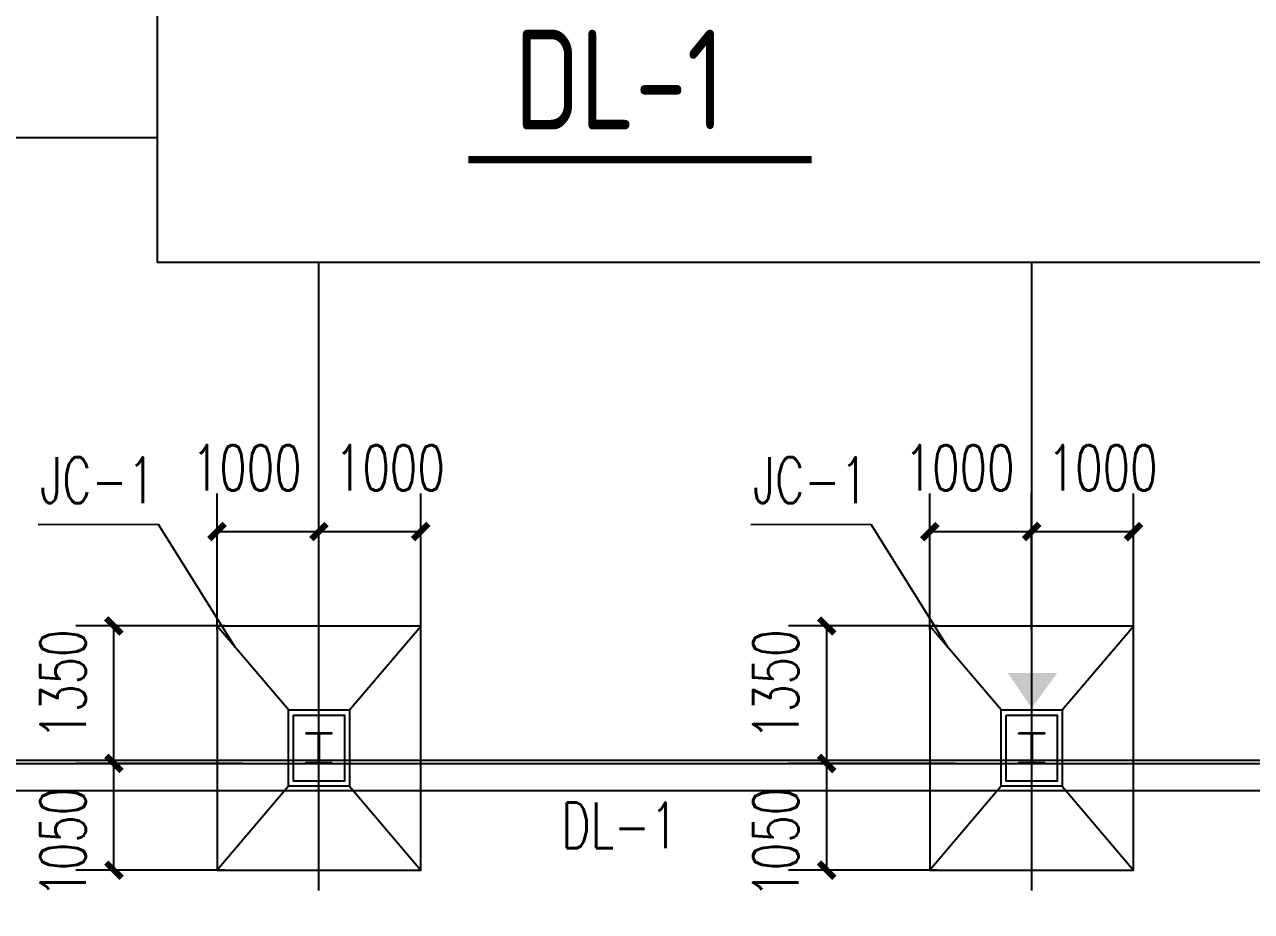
# Model space of a CAD drawing. Extents: x 180850 to 1399066, y 48356 to 327880.
# Drawn here: x 331633 to 343683, y 156989 to 165705 of the extents above; entities that cross this region are included whole.
import ezdxf

# ---------------------------------------------------------------- set-up
doc = ezdxf.new("R2010")
doc.units = 0
doc.header["$LTSCALE"] = 1000
for name, color, linetype in [('AXIS', 3, 'Continuous'), ('DIM_SYMB', 3, 'Continuous'), ('DOTE', 1, 'Continuous'), ('GZ', 50, 'Continuous'), ('PUB_TEXT', 7, 'Continuous'), ('YCX', 90, 'Continuous'), ('承台', 2, 'Continuous')]:
    doc.layers.add(name, color=color, linetype=linetype)
doc.styles.add('_TCH_DIM_T3', font='SIMPLEX', dxfattribs={"width": 0.705882, "bigfont": 'GBCBIG'})
doc.styles.add('C', font='tssdeng.shx', dxfattribs={"height": 3, "bigfont": 'tssdchn.shx'})
doc.dimstyles.new('TCH_150_1', dxfattribs={"dimtxt": 446.25, "dimasz": 150, "dimexe": 375, "dimexo": 450, "dimgap": 189.375, "dimtad": 1, "dimdec": 0, "dimzin": 0, "dimdsep": 46, "dimtxsty": '_TCH_DIM_T3', "dimblk": 'ARCHTICK', "dimcen": 0.09, "dimclrd": 256, "dimclre": 256, "dimclrt": 7, "dimazin": 2, "dimtfac": 1, "dimtdec": 0, "dimtix": 1, "dimtmove": 2, "dimatfit": 3, "dimfxl": 1, "dimtolj": 1, "dimtzin": 0, "dimarcsym": 0})

# ---------------------------------------------------------------- blocks, each defined once
blk = doc.blocks.new('A$C0D6F3731')
at = {"layer": 'GZ'}
for points in [[(13525, 300), (13775, 300), (13775, 290), (13657, 290), (13653, 285), (13653, 15), (13657, 10), (13775, 10), (13775, 0), (13525, 0), (13525, 10), (13643, 10), (13647, 14), (13647, 285), (13643, 290), (13525, 290), (13525, 300)], [(20525, 300), (20775, 300), (20775, 290), (20657, 290), (20653, 285), (20653, 15), (20657, 10), (20775, 10), (20775, 0), (20525, 0), (20525, 10), (20643, 10), (20647, 14), (20647, 285), (20643, 290), (20525, 290), (20525, 300)]]:
    blk.add_lwpolyline(points, close=True, dxfattribs=at)
blk = doc.blocks.new('_ArchTick')
at = {"color": 0, "linetype": 'ByBlock', "const_width": 0.4}
blk.add_lwpolyline([(-0.5, -0.5), (0.5, 0.5)], dxfattribs=at)
blk = doc.blocks.new('*D1511')
at = {"layer": 'AXIS', "linetype": 'ByBlock', "lineweight": -2, "transparency": 16777216}
for p, q in [((333524, 159757), (333524, 161097)), ((334524, 159757), (334524, 161097)), ((333524, 160722), (334524, 160722))]:
    blk.add_line(p, q, dxfattribs=at)
at = {"layer": 'Defpoints', "color": 0, "linetype": 'ByBlock', "transparency": 16777216}
for p in [(334524, 160722), (333524, 159307), (334524, 159307)]:
    blk.add_point(p, dxfattribs=at)
at = {"layer": 'AXIS', "linetype": 'ByBlock', "lineweight": -2, "transparency": 16777216, "xscale": 150, "yscale": 150, "zscale": 150, "rotation": 180}
blk.add_blockref('_ArchTick', (333524, 160722), dxfattribs=at)
at = {"layer": 'AXIS', "linetype": 'ByBlock', "lineweight": -2, "transparency": 16777216, "xscale": 150, "yscale": 150, "zscale": 150}
blk.add_blockref('_ArchTick', (334524, 160722), dxfattribs=at)
at = {"layer": 'AXIS', "color": 7, "linetype": 'ByBlock', "transparency": 16777216, "insert": (333816, 161348), "char_height": 446.2, "attachment_point": 5, "style": '_TCH_DIM_T3'}
blk.add_mtext('\\A1;1000', dxfattribs=at)
blk = doc.blocks.new('*D1512')
at = {"layer": 'AXIS', "linetype": 'ByBlock', "lineweight": -2, "transparency": 16777216}
for p, q in [((333599, 159794), (332136, 159794)), ((332511, 158443), (332511, 159794)), ((333774, 158443), (332136, 158443))]:
    blk.add_line(p, q, dxfattribs=at)
at = {"layer": 'Defpoints', "color": 0, "linetype": 'ByBlock', "transparency": 16777216}
for p in [(332511, 159794), (334049, 159794), (334224, 158443)]:
    blk.add_point(p, dxfattribs=at)
at = {"layer": 'AXIS', "linetype": 'ByBlock', "lineweight": -2, "transparency": 16777216, "xscale": 150, "yscale": 150, "zscale": 150}
for p, rotation in [((332511, 159794), 90), ((332511, 158443), 270)]:
    blk.add_blockref('_ArchTick', p, dxfattribs=dict(at, rotation=rotation))
at = {"layer": 'AXIS', "color": 7, "linetype": 'ByBlock', "transparency": 16777216, "insert": (332011, 159220), "char_height": 446.2, "attachment_point": 5, "rotation": 90, "style": '_TCH_DIM_T3'}
blk.add_mtext('\\A1;1350', dxfattribs=at)
blk = doc.blocks.new('*D1513')
at = {"layer": 'AXIS', "linetype": 'ByBlock', "lineweight": -2, "transparency": 16777216}
for p, q in [((333774, 158443), (332136, 158443)), ((332511, 157394), (332511, 158443)), ((333599, 157394), (332136, 157394))]:
    blk.add_line(p, q, dxfattribs=at)
at = {"layer": 'Defpoints', "color": 0, "linetype": 'ByBlock', "transparency": 16777216}
for p in [(332511, 158443), (334224, 158443), (334049, 157394)]:
    blk.add_point(p, dxfattribs=at)
at = {"layer": 'AXIS', "linetype": 'ByBlock', "lineweight": -2, "transparency": 16777216, "xscale": 150, "yscale": 150, "zscale": 150}
for p, rotation in [((332511, 158443), 90), ((332511, 157394), 270)]:
    blk.add_blockref('_ArchTick', p, dxfattribs=dict(at, rotation=rotation))
at = {"layer": 'AXIS', "color": 7, "linetype": 'ByBlock', "transparency": 16777216, "insert": (332011, 157664), "char_height": 446.2, "attachment_point": 5, "rotation": 90, "style": '_TCH_DIM_T3'}
blk.add_mtext('\\A1;1050', dxfattribs=at)
blk = doc.blocks.new('*D1514')
at = {"layer": 'AXIS', "linetype": 'ByBlock', "lineweight": -2, "transparency": 16777216}
for p, q in [((334524, 159757), (334524, 161097)), ((335524, 159757), (335524, 161097)), ((334524, 160722), (335524, 160722))]:
    blk.add_line(p, q, dxfattribs=at)
at = {"layer": 'Defpoints', "color": 0, "linetype": 'ByBlock', "transparency": 16777216}
for p in [(335524, 160722), (334524, 159307), (335524, 159307)]:
    blk.add_point(p, dxfattribs=at)
at = {"layer": 'AXIS', "linetype": 'ByBlock', "lineweight": -2, "transparency": 16777216, "xscale": 150, "yscale": 150, "zscale": 150, "rotation": 180}
blk.add_blockref('_ArchTick', (334524, 160722), dxfattribs=at)
at = {"layer": 'AXIS', "linetype": 'ByBlock', "lineweight": -2, "transparency": 16777216, "xscale": 150, "yscale": 150, "zscale": 150}
blk.add_blockref('_ArchTick', (335524, 160722), dxfattribs=at)
at = {"layer": 'AXIS', "color": 7, "linetype": 'ByBlock', "transparency": 16777216, "insert": (335221, 161348), "char_height": 446.2, "attachment_point": 5, "style": '_TCH_DIM_T3'}
blk.add_mtext('\\A1;1000', dxfattribs=at)
blk = doc.blocks.new('*D1523')
at = {"layer": 'AXIS', "linetype": 'ByBlock', "lineweight": -2, "transparency": 16777216}
for p, q in [((340524, 159757), (340524, 161097)), ((341524, 159757), (341524, 161097)), ((340524, 160722), (341524, 160722))]:
    blk.add_line(p, q, dxfattribs=at)
at = {"layer": 'Defpoints', "color": 0, "linetype": 'ByBlock', "transparency": 16777216}
for p in [(341524, 160722), (340524, 159307), (341524, 159307)]:
    blk.add_point(p, dxfattribs=at)
at = {"layer": 'AXIS', "linetype": 'ByBlock', "lineweight": -2, "transparency": 16777216, "xscale": 150, "yscale": 150, "zscale": 150, "rotation": 180}
blk.add_blockref('_ArchTick', (340524, 160722), dxfattribs=at)
at = {"layer": 'AXIS', "linetype": 'ByBlock', "lineweight": -2, "transparency": 16777216, "xscale": 150, "yscale": 150, "zscale": 150}
blk.add_blockref('_ArchTick', (341524, 160722), dxfattribs=at)
at = {"layer": 'AXIS', "color": 7, "linetype": 'ByBlock', "transparency": 16777216, "insert": (340816, 161348), "char_height": 446.2, "attachment_point": 5, "style": '_TCH_DIM_T3'}
blk.add_mtext('\\A1;1000', dxfattribs=at)
blk = doc.blocks.new('*D1524')
at = {"layer": 'AXIS', "linetype": 'ByBlock', "lineweight": -2, "transparency": 16777216}
for p, q in [((340599, 159794), (339136, 159794)), ((339511, 158443), (339511, 159794)), ((340774, 158443), (339136, 158443))]:
    blk.add_line(p, q, dxfattribs=at)
at = {"layer": 'Defpoints', "color": 0, "linetype": 'ByBlock', "transparency": 16777216}
for p in [(339511, 159794), (341049, 159794), (341224, 158443)]:
    blk.add_point(p, dxfattribs=at)
at = {"layer": 'AXIS', "linetype": 'ByBlock', "lineweight": -2, "transparency": 16777216, "xscale": 150, "yscale": 150, "zscale": 150}
for p, rotation in [((339511, 159794), 90), ((339511, 158443), 270)]:
    blk.add_blockref('_ArchTick', p, dxfattribs=dict(at, rotation=rotation))
at = {"layer": 'AXIS', "color": 7, "linetype": 'ByBlock', "transparency": 16777216, "insert": (339011, 159220), "char_height": 446.2, "attachment_point": 5, "rotation": 90, "style": '_TCH_DIM_T3'}
blk.add_mtext('\\A1;1350', dxfattribs=at)
blk = doc.blocks.new('*D1525')
at = {"layer": 'AXIS', "linetype": 'ByBlock', "lineweight": -2, "transparency": 16777216}
for p, q in [((340774, 158443), (339136, 158443)), ((339511, 157394), (339511, 158443)), ((340599, 157394), (339136, 157394))]:
    blk.add_line(p, q, dxfattribs=at)
at = {"layer": 'Defpoints', "color": 0, "linetype": 'ByBlock', "transparency": 16777216}
for p in [(339511, 158443), (341224, 158443), (341049, 157394)]:
    blk.add_point(p, dxfattribs=at)
at = {"layer": 'AXIS', "linetype": 'ByBlock', "lineweight": -2, "transparency": 16777216, "xscale": 150, "yscale": 150, "zscale": 150}
for p, rotation in [((339511, 158443), 90), ((339511, 157394), 270)]:
    blk.add_blockref('_ArchTick', p, dxfattribs=dict(at, rotation=rotation))
at = {"layer": 'AXIS', "color": 7, "linetype": 'ByBlock', "transparency": 16777216, "insert": (339011, 157664), "char_height": 446.2, "attachment_point": 5, "rotation": 90, "style": '_TCH_DIM_T3'}
blk.add_mtext('\\A1;1050', dxfattribs=at)
blk = doc.blocks.new('*D1526')
at = {"layer": 'AXIS', "linetype": 'ByBlock', "lineweight": -2, "transparency": 16777216}
for p, q in [((341524, 159757), (341524, 161097)), ((342524, 159757), (342524, 161097)), ((341524, 160722), (342524, 160722))]:
    blk.add_line(p, q, dxfattribs=at)
at = {"layer": 'Defpoints', "color": 0, "linetype": 'ByBlock', "transparency": 16777216}
for p in [(342524, 160722), (341524, 159307), (342524, 159307)]:
    blk.add_point(p, dxfattribs=at)
at = {"layer": 'AXIS', "linetype": 'ByBlock', "lineweight": -2, "transparency": 16777216, "xscale": 150, "yscale": 150, "zscale": 150, "rotation": 180}
blk.add_blockref('_ArchTick', (341524, 160722), dxfattribs=at)
at = {"layer": 'AXIS', "linetype": 'ByBlock', "lineweight": -2, "transparency": 16777216, "xscale": 150, "yscale": 150, "zscale": 150}
blk.add_blockref('_ArchTick', (342524, 160722), dxfattribs=at)
at = {"layer": 'AXIS', "color": 7, "linetype": 'ByBlock', "transparency": 16777216, "insert": (342221, 161348), "char_height": 446.2, "attachment_point": 5, "style": '_TCH_DIM_T3'}
blk.add_mtext('\\A1;1000', dxfattribs=at)

msp = doc.modelspace()

# ---------------------------------------------------------------- linework, layer by layer
for p, q in [((334224.5, 158968.67), (333524.5, 159793.67)), ((334824.5, 158968.67), (335524.5, 159793.67)), ((341224.5, 158968.67), (340524.5, 159793.67)), ((341824.5, 158968.67), (342524.5, 159793.67)), ((334824.5, 158668.67), (334824.5, 158668.67)), ((341824.5, 158668.67), (341824.5, 158668.67)), ((334224.5, 158218.67), (333524.5, 157393.67)), ((334824.5, 158218.67), (335524.5, 157393.67)), ((341224.5, 158218.67), (340524.5, 157393.67)), ((341824.5, 158218.67), (342524.5, 157393.67))]:
    msp.add_line(p, q)
for points in [[(320604.5, 209413.5), (370644.5, 209413.5), (370644.5, 158173.5), (320604.5, 158173.5)], [(320904.5, 209113.5), (370344.5, 209113.5), (370344.5, 158473.5), (320904.5, 158473.5)], [(332938.5, 178206), (356564.25, 178206), (356564.25, 163367.03), (332938.5, 163367.03)], [(333524.5, 157393.67), (335524.5, 157393.67), (335524.5, 159793.67), (333524.5, 159793.67)], [(340524.5, 157393.67), (342524.5, 157393.67), (342524.5, 159793.67), (340524.5, 159793.67)]]:
    msp.add_lwpolyline(points, close=True)
at = {"layer": 'DIM_SYMB', "const_width": 70}
msp.add_lwpolyline([(335992.63, 164376), (339363.37, 164376)], dxfattribs=at)
at = {"layer": 'DOTE'}
for p, q in [((319624.5, 164593.5), (332938.5, 164593.5)), ((334524.5, 157193.5), (334524.5, 163367.03)), ((341524.5, 157193.5), (341524.5, 163367.03)), ((319624.5, 158443.5), (371624.5, 158443.5))]:
    msp.add_line(p, q, dxfattribs=at)
at = {"layer": 'PUB_TEXT', "color": 5}
msp.add_solid([(341774.07, 159332.03), (341524.5, 158987.5), (341290.27, 159332.03)], dxfattribs=at)
at = {"layer": 'YCX'}
for p, q in [((331765.63, 160790.78), (332944.26, 160793.81)), ((332944.26, 160793.81), (333697.2, 159590.46)), ((338765.63, 160790.78), (339944.26, 160793.81)), ((339944.26, 160793.81), (340697.2, 159590.46))]:
    msp.add_line(p, q, dxfattribs=at)
at = {"layer": '承台', "color": 6}
for p, q in [((334824.5, 158668.67), (334824.5, 158668.67)), ((341824.5, 158668.67), (341824.5, 158668.67))]:
    msp.add_line(p, q, dxfattribs=at)
for points in [[(334224.5, 158968.67), (334824.5, 158968.67), (334824.5, 158218.67), (334224.5, 158218.67)], [(341224.5, 158968.67), (341824.5, 158968.67), (341824.5, 158218.67), (341224.5, 158218.67)], [(334274.5, 158918.67), (334774.5, 158918.67), (334774.5, 158268.67), (334274.5, 158268.67)], [(341274.5, 158918.67), (341774.5, 158918.67), (341774.5, 158268.67), (341274.5, 158268.67)]]:
    msp.add_lwpolyline(points, close=True, dxfattribs=at)

# ---------------------------------------------------------------- block references
msp.add_blockref('A$C0D6F3731', (320874.5, 158443.5))

# ---------------------------------------------------------------- texts
at = {"layer": 'PUB_TEXT', "style": 'C', "width": 0.8}
msp.add_text('DL-1', height=980, dxfattribs=at).set_placement((336445.22, 164673.99))
at = {"layer": 'YCX', "style": '_TCH_DIM_T3', "width": 0.705882}
for p in [(331786.97, 161002.24), (338786.97, 161002.24)]:
    msp.add_text('JC-1', height=450, dxfattribs=at).set_placement(p)
at = {"layer": '承台', "color": 6, "style": '_TCH_DIM_T3', "width": 0.705882}
msp.add_text('DL-1', height=450, dxfattribs=at).set_placement((336905.99, 157609.43))

# ---------------------------------------------------------------- dimensions: what is measured, and where the dimension line sits
at = {"layer": 'AXIS', "linetype": 'ByBlock'}
for base, p1, p2, picture, middle in [((334524.5, 160721.65), (333524.5, 159307.5), (334524.5, 159307.5), '*D1511', (333816.45, 161347.82)), ((335524.5, 160721.65), (334524.5, 159307.5), (335524.5, 159307.5), '*D1514', (335221.42, 161347.82)), ((341524.5, 160721.65), (340524.5, 159307.5), (341524.5, 159307.5), '*D1523', (340816.45, 161347.82)), ((342524.5, 160721.65), (341524.5, 159307.5), (342524.5, 159307.5), '*D1526', (342221.42, 161347.82))]:
    dim = msp.add_linear_dim(base=base, p1=p1, p2=p2, dimstyle='TCH_150_1', dxfattribs=at)
    dim.commit()
    dim.dimension.update_dxf_attribs({"geometry": picture, "text_midpoint": middle, "dimtype": 160})
for base, p1, p2, picture, middle in [((332511.08, 159793.67), (334224.5, 158443.5), (334049.5, 159793.67), '*D1512', (332011.08, 159219.87)), ((339511.08, 159793.67), (341224.5, 158443.5), (341049.5, 159793.67), '*D1524', (339011.08, 159219.87)), ((332511.08, 158443.5), (334049.5, 157393.67), (334224.5, 158443.5), '*D1513', (332011.08, 157664.37)), ((339511.08, 158443.5), (341049.5, 157393.67), (341224.5, 158443.5), '*D1525', (339011.08, 157664.37))]:
    dim = msp.add_linear_dim(base=base, p1=p1, p2=p2, angle=270, dimstyle='TCH_150_1', dxfattribs=at)
    dim.commit()
    dim.dimension.update_dxf_attribs({"geometry": picture, "text_midpoint": middle, "dimtype": 160})

doc.saveas('drawing.dxf')
